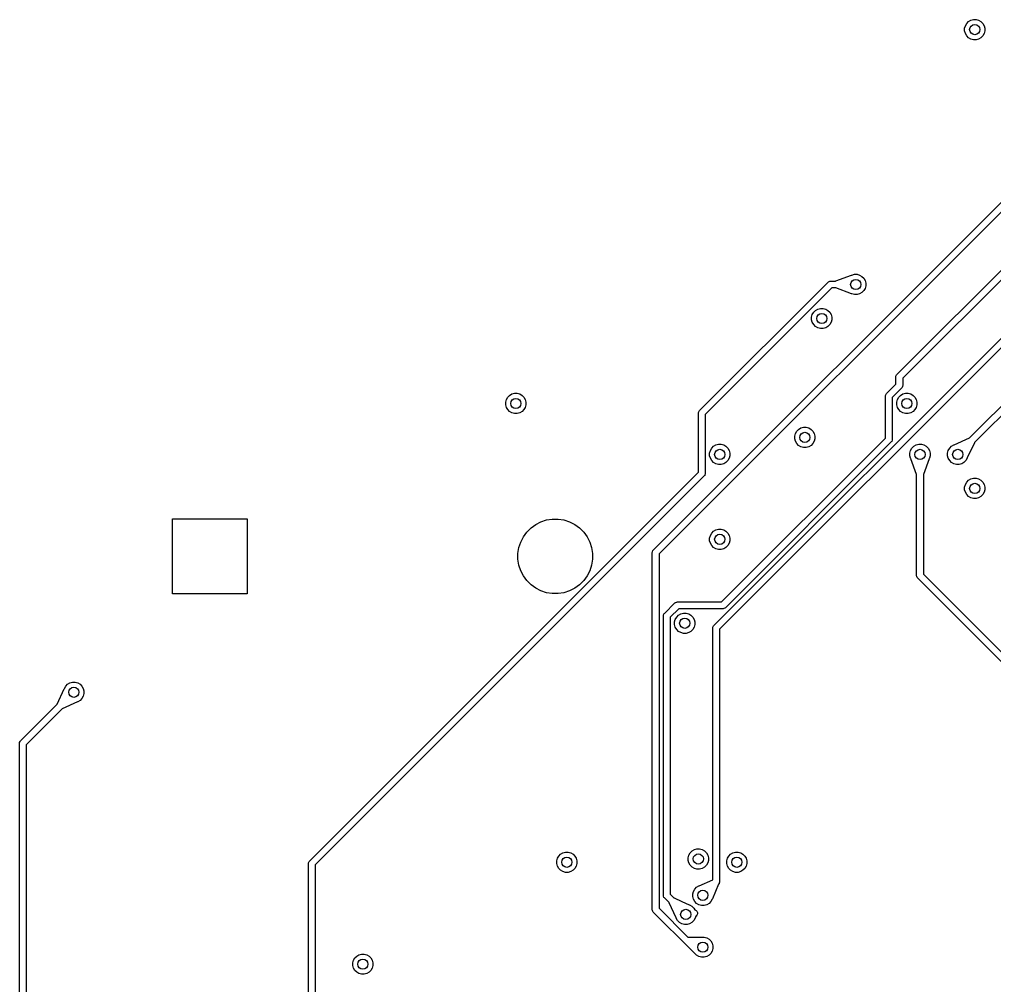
# Model space of a CAD drawing. Header units: inches. Extents: x 2.81 to 6.14, y -3.53 to -1.72.
# Drawn here: x 2.811 to 3.94, y -2.84 to -1.721 of the extents above; entities that cross this region are included whole.
import ezdxf

# ---------------------------------------------------------------- set-up
doc = ezdxf.new("R2010")
doc.units = ezdxf.units.IN
doc.header["$MEASUREMENT"] = 0
doc.layers.add('B.Cu', color=153, linetype='CONTINUOUS', true_color=0x4d7fc4)

msp = doc.modelspace()

# ---------------------------------------------------------------- linework, layer by layer
at = {"layer": 'B.Cu', "linetype": 'CONTINUOUS'}
for p, q in [((3.9064, -1.7278), (3.908, -1.7251)), ((3.908, -1.7251), (3.9101, -1.7229)), ((3.9101, -1.7229), (3.9128, -1.7214)), ((3.9128, -1.7214), (3.9158, -1.7206)), ((3.9158, -1.7206), (3.9189, -1.7206)), ((3.9189, -1.7206), (3.9218, -1.7214)), ((3.9218, -1.7214), (3.9245, -1.7229)), ((3.9245, -1.7229), (3.9267, -1.7251)), ((3.9267, -1.7251), (3.9282, -1.7278)), ((3.9056, -1.7307), (3.9064, -1.7278)), ((3.9056, -1.7338), (3.9056, -1.7307)), ((3.9064, -1.7368), (3.9056, -1.7338)), ((3.908, -1.7395), (3.9064, -1.7368)), ((3.9282, -1.7368), (3.9267, -1.7395)), ((3.9282, -1.7278), (3.929, -1.7307)), ((3.929, -1.7338), (3.9282, -1.7368)), ((3.929, -1.7307), (3.929, -1.7338)), ((3.9101, -1.7417), (3.908, -1.7395)), ((3.9128, -1.7432), (3.9101, -1.7417)), ((3.9158, -1.744), (3.9128, -1.7432)), ((3.9189, -1.744), (3.9158, -1.744)), ((3.9218, -1.7432), (3.9189, -1.744)), ((3.9245, -1.7417), (3.9218, -1.7432)), ((3.9267, -1.7395), (3.9245, -1.7417)), ((3.545, -2.3352), (4.0239, -1.8564)), ((4.0283, -1.8631), (3.5518, -2.3396)), ((3.8272, -2.1318), (3.9933, -1.9657)), ((3.9977, -1.9724), (3.8339, -2.1362)), ((3.6151, -2.4226), (4.0337, -2.004)), ((4.0381, -2.0107), (3.6218, -2.427)), ((3.7563, -2.0235), (3.7746, -2.0168)), ((3.7746, -2.0168), (3.7747, -2.0168)), ((3.7747, -2.0168), (3.775, -2.0166)), ((3.775, -2.0166), (3.778, -2.0158)), ((3.778, -2.0158), (3.7811, -2.0158)), ((3.7811, -2.0158), (3.784, -2.0166)), ((3.784, -2.0166), (3.7867, -2.0182)), ((3.7867, -2.0182), (3.7889, -2.0204)), ((3.7889, -2.0204), (3.7904, -2.023)), ((3.5985, -2.1737), (3.7474, -2.0248)), ((3.7518, -2.0315), (3.6052, -2.1781)), ((3.7474, -2.0248), (3.748, -2.0243)), ((3.748, -2.0243), (3.7481, -2.0243)), ((3.7481, -2.0243), (3.7494, -2.0237)), ((3.7494, -2.0237), (3.7502, -2.0236)), ((3.7502, -2.0236), (3.7561, -2.0236)), ((3.7562, -2.0315), (3.7518, -2.0315)), ((3.7561, -2.0236), (3.7563, -2.0235)), ((3.7561, -2.0236), (3.7561, -2.0236)), ((3.7563, -2.0316), (3.7562, -2.0315)), ((3.7746, -2.0383), (3.7563, -2.0316)), ((3.7904, -2.0321), (3.7889, -2.0347)), ((3.7904, -2.023), (3.7912, -2.026)), ((3.7912, -2.0291), (3.7904, -2.0321)), ((3.7912, -2.026), (3.7912, -2.0291)), ((3.7747, -2.0383), (3.7746, -2.0383)), ((3.775, -2.0385), (3.7747, -2.0383)), ((3.778, -2.0393), (3.775, -2.0385)), ((3.7811, -2.0393), (3.778, -2.0393)), ((3.784, -2.0385), (3.7811, -2.0393)), ((3.7867, -2.0369), (3.784, -2.0385)), ((3.7889, -2.0347), (3.7867, -2.0369)), ((3.7284, -2.0654), (3.7292, -2.0624)), ((3.7284, -2.0685), (3.7284, -2.0654)), ((3.7292, -2.0624), (3.7308, -2.0597)), ((3.7308, -2.0597), (3.733, -2.0576)), ((3.733, -2.0576), (3.7356, -2.056)), ((3.7356, -2.056), (3.7386, -2.0552)), ((3.7386, -2.0552), (3.7417, -2.0552)), ((3.7417, -2.0552), (3.7447, -2.056)), ((3.7447, -2.056), (3.7473, -2.0576)), ((3.7473, -2.0576), (3.7495, -2.0597)), ((3.7495, -2.0597), (3.7511, -2.0624)), ((3.7511, -2.0624), (3.7519, -2.0654)), ((3.7519, -2.0654), (3.7519, -2.0685)), ((3.7292, -2.0714), (3.7284, -2.0685)), ((3.7308, -2.0741), (3.7292, -2.0714)), ((3.733, -2.0763), (3.7308, -2.0741)), ((3.7356, -2.0778), (3.733, -2.0763)), ((3.7473, -2.0763), (3.7447, -2.0778)), ((3.7495, -2.0741), (3.7473, -2.0763)), ((3.7511, -2.0714), (3.7495, -2.0741)), ((3.7519, -2.0685), (3.7511, -2.0714)), ((3.7386, -2.0786), (3.7356, -2.0778)), ((3.7417, -2.0786), (3.7386, -2.0786)), ((3.7447, -2.0778), (3.7417, -2.0786)), ((3.9114, -2.2051), (4.0348, -2.0817)), ((4.0392, -2.0884), (3.917, -2.2107)), ((3.8261, -2.1338), (3.8267, -2.1324)), ((3.8261, -2.1346), (3.8261, -2.1338)), ((3.8267, -2.1324), (3.8272, -2.1318)), ((3.8151, -2.154), (3.8261, -2.143)), ((3.8261, -2.143), (3.8261, -2.1346)), ((3.8338, -2.1454), (3.8337, -2.1458)), ((3.8339, -2.1446), (3.8338, -2.1454)), ((3.8339, -2.1362), (3.8339, -2.1446)), ((3.3765, -2.1582), (3.3786, -2.156)), ((3.3786, -2.156), (3.3813, -2.1544)), ((3.3813, -2.1544), (3.3843, -2.1536)), ((3.3843, -2.1536), (3.3874, -2.1536)), ((3.3874, -2.1536), (3.3903, -2.1544)), ((3.3903, -2.1544), (3.393, -2.156)), ((3.393, -2.156), (3.3952, -2.1582)), ((3.8139, -2.1568), (3.814, -2.156)), ((3.814, -2.156), (3.8146, -2.1546)), ((3.8146, -2.1546), (3.8151, -2.154)), ((3.8328, -2.1474), (3.8218, -2.1584)), ((3.8292, -2.1582), (3.8314, -2.156)), ((3.8314, -2.156), (3.8341, -2.1544)), ((3.8333, -2.1468), (3.8328, -2.1474)), ((3.8337, -2.1458), (3.8333, -2.1468)), ((3.8341, -2.1544), (3.837, -2.1536)), ((3.837, -2.1536), (3.8401, -2.1536)), ((3.8401, -2.1536), (3.8431, -2.1544)), ((3.8431, -2.1544), (3.8458, -2.156)), ((3.8458, -2.156), (3.848, -2.1582)), ((3.3741, -2.1638), (3.3749, -2.1608)), ((3.3741, -2.1669), (3.3741, -2.1638)), ((3.3749, -2.1699), (3.3741, -2.1669)), ((3.3749, -2.1608), (3.3765, -2.1582)), ((3.3952, -2.1582), (3.3967, -2.1608)), ((3.3967, -2.1608), (3.3975, -2.1638)), ((3.3975, -2.1669), (3.3967, -2.1699)), ((3.3975, -2.1638), (3.3975, -2.1669)), ((3.8139, -2.2056), (3.8139, -2.1568)), ((3.8218, -2.1584), (3.8218, -2.2073)), ((3.8269, -2.1638), (3.8277, -2.1608)), ((3.8269, -2.1669), (3.8269, -2.1638)), ((3.8277, -2.1699), (3.8269, -2.1669)), ((3.8277, -2.1608), (3.8292, -2.1582)), ((3.848, -2.1582), (3.8495, -2.1608)), ((3.8495, -2.1608), (3.8503, -2.1638)), ((3.8503, -2.1669), (3.8495, -2.1699)), ((3.8503, -2.1638), (3.8503, -2.1669)), ((3.3765, -2.1725), (3.3749, -2.1699)), ((3.3786, -2.1747), (3.3765, -2.1725)), ((3.3813, -2.1763), (3.3786, -2.1747)), ((3.3843, -2.1771), (3.3813, -2.1763)), ((3.3874, -2.1771), (3.3843, -2.1771)), ((3.3903, -2.1763), (3.3874, -2.1771)), ((3.393, -2.1747), (3.3903, -2.1763)), ((3.3952, -2.1725), (3.393, -2.1747)), ((3.3967, -2.1699), (3.3952, -2.1725)), ((3.5974, -2.1757), (3.598, -2.1743)), ((3.5974, -2.1764), (3.5974, -2.1757)), ((3.5974, -2.245), (3.5974, -2.1764)), ((3.598, -2.1743), (3.5985, -2.1737)), ((3.6052, -2.1781), (3.6052, -2.2466)), ((3.8292, -2.1725), (3.8277, -2.1699)), ((3.8314, -2.1747), (3.8292, -2.1725)), ((3.8341, -2.1763), (3.8314, -2.1747)), ((3.837, -2.1771), (3.8341, -2.1763)), ((3.8401, -2.1771), (3.837, -2.1771)), ((3.8431, -2.1763), (3.8401, -2.1771)), ((3.8458, -2.1747), (3.8431, -2.1763)), ((3.848, -2.1725), (3.8458, -2.1747)), ((3.8495, -2.1699), (3.848, -2.1725)), ((3.7088, -2.2032), (3.7096, -2.2002)), ((3.7096, -2.2002), (3.7111, -2.1975)), ((3.7111, -2.1975), (3.7133, -2.1954)), ((3.7133, -2.1954), (3.716, -2.1938)), ((3.716, -2.1938), (3.7189, -2.193)), ((3.7189, -2.193), (3.722, -2.193)), ((3.722, -2.193), (3.725, -2.1938)), ((3.725, -2.1938), (3.7277, -2.1954)), ((3.7277, -2.1954), (3.7298, -2.1975)), ((3.7298, -2.1975), (3.7314, -2.2002)), ((3.7314, -2.2002), (3.7322, -2.2032)), ((3.6175, -2.2135), (3.6205, -2.2127)), ((3.6205, -2.2127), (3.6236, -2.2127)), ((3.6236, -2.2127), (3.6266, -2.2135)), ((3.6242, -2.3953), (3.8139, -2.2056)), ((3.8206, -2.21), (3.6286, -2.4021)), ((3.7088, -2.2063), (3.7088, -2.2032)), ((3.7096, -2.2092), (3.7088, -2.2063)), ((3.7111, -2.2119), (3.7096, -2.2092)), ((3.7133, -2.2141), (3.7111, -2.2119)), ((3.7298, -2.2119), (3.7277, -2.2141)), ((3.7314, -2.2092), (3.7298, -2.2119)), ((3.7322, -2.2063), (3.7314, -2.2092)), ((3.7322, -2.2032), (3.7322, -2.2063)), ((3.8211, -2.2095), (3.8206, -2.21)), ((3.8217, -2.208), (3.8211, -2.2095)), ((3.8218, -2.2073), (3.8217, -2.208)), ((3.8494, -2.2135), (3.8524, -2.2127)), ((3.8524, -2.2127), (3.8555, -2.2127)), ((3.8555, -2.2127), (3.8585, -2.2135)), ((3.8935, -2.2133), (3.9112, -2.2051)), ((3.9169, -2.2109), (3.9087, -2.2285)), ((3.9112, -2.2051), (3.9114, -2.2051)), ((3.917, -2.2107), (3.9169, -2.2109)), ((3.917, -2.2107), (3.917, -2.2107)), ((3.6103, -2.2229), (3.6111, -2.2199)), ((3.6103, -2.226), (3.6103, -2.2229)), ((3.6111, -2.2199), (3.6127, -2.2172)), ((3.6127, -2.2172), (3.6149, -2.215)), ((3.6149, -2.215), (3.6175, -2.2135)), ((3.6266, -2.2135), (3.6292, -2.215)), ((3.6292, -2.215), (3.6314, -2.2172)), ((3.6314, -2.2172), (3.633, -2.2199)), ((3.633, -2.2199), (3.6338, -2.2229)), ((3.6338, -2.2229), (3.6338, -2.226)), ((3.716, -2.2156), (3.7133, -2.2141)), ((3.7189, -2.2164), (3.716, -2.2156)), ((3.722, -2.2164), (3.7189, -2.2164)), ((3.725, -2.2156), (3.722, -2.2164)), ((3.7277, -2.2141), (3.725, -2.2156)), ((3.8422, -2.2229), (3.843, -2.2199)), ((3.8422, -2.226), (3.8422, -2.2229)), ((3.843, -2.2199), (3.8446, -2.2172)), ((3.8446, -2.2172), (3.8467, -2.215)), ((3.8467, -2.215), (3.8494, -2.2135)), ((3.8585, -2.2135), (3.8611, -2.215)), ((3.8611, -2.215), (3.8633, -2.2172)), ((3.8633, -2.2172), (3.8648, -2.2199)), ((3.8648, -2.2199), (3.8656, -2.2229)), ((3.8656, -2.2229), (3.8656, -2.226)), ((3.8859, -2.2229), (3.8867, -2.2199)), ((3.8859, -2.226), (3.8859, -2.2229)), ((3.8867, -2.2199), (3.8883, -2.2172)), ((3.8883, -2.2172), (3.8904, -2.215)), ((3.8904, -2.215), (3.8931, -2.2135)), ((3.8931, -2.2135), (3.8934, -2.2134)), ((3.8934, -2.2134), (3.8935, -2.2133)), ((3.6111, -2.2289), (3.6103, -2.226)), ((3.6127, -2.2316), (3.6111, -2.2289)), ((3.6149, -2.2338), (3.6127, -2.2316)), ((3.6175, -2.2353), (3.6149, -2.2338)), ((3.6205, -2.2361), (3.6175, -2.2353)), ((3.6266, -2.2353), (3.6236, -2.2361)), ((3.6292, -2.2338), (3.6266, -2.2353)), ((3.6314, -2.2316), (3.6292, -2.2338)), ((3.633, -2.2289), (3.6314, -2.2316)), ((3.6338, -2.226), (3.633, -2.2289)), ((3.843, -2.2289), (3.8422, -2.226)), ((3.8432, -2.2292), (3.843, -2.2289)), ((3.8432, -2.2294), (3.8432, -2.2292)), ((3.8432, -2.2292), (3.8432, -2.2292)), ((3.8499, -2.2476), (3.8432, -2.2294)), ((3.8647, -2.2294), (3.858, -2.2475)), ((3.8648, -2.2289), (3.8647, -2.2292)), ((3.8647, -2.2292), (3.8647, -2.2293)), ((3.8647, -2.2293), (3.8647, -2.2294)), ((3.8656, -2.226), (3.8648, -2.2289)), ((3.8867, -2.2289), (3.8859, -2.226)), ((3.8883, -2.2316), (3.8867, -2.2289)), ((3.8904, -2.2338), (3.8883, -2.2316)), ((3.8931, -2.2353), (3.8904, -2.2338)), ((3.8961, -2.2361), (3.8931, -2.2353)), ((3.9022, -2.2353), (3.8992, -2.2361)), ((3.9048, -2.2338), (3.9022, -2.2353)), ((3.907, -2.2316), (3.9048, -2.2338)), ((3.9085, -2.2289), (3.907, -2.2316)), ((3.9086, -2.2286), (3.9085, -2.2289)), ((3.9087, -2.2285), (3.9086, -2.2286)), ((3.1468, -2.6955), (3.5974, -2.245)), ((3.6052, -2.2466), (3.6052, -2.2474)), ((3.6236, -2.2361), (3.6205, -2.2361)), ((3.8992, -2.2361), (3.8961, -2.2361)), ((3.6041, -2.2494), (3.1535, -2.6999)), ((3.6046, -2.2488), (3.6041, -2.2494)), ((3.6048, -2.2482), (3.6046, -2.2488)), ((3.6052, -2.2474), (3.6048, -2.2482)), ((3.8499, -2.2477), (3.8499, -2.2476)), ((3.8499, -2.2476), (3.8499, -2.2476)), ((3.8499, -2.2476), (3.8499, -2.2476)), ((3.8499, -2.2476), (3.8499, -2.2476)), ((3.85, -2.2477), (3.8499, -2.2477)), ((3.8499, -2.2477), (3.8499, -2.2477)), ((3.85, -2.3649), (3.85, -2.2477)), ((3.858, -2.2475), (3.8579, -2.2477)), ((3.8579, -2.2477), (3.8579, -2.2477)), ((3.8579, -2.2477), (3.8579, -2.3633)), ((3.9064, -2.2593), (3.908, -2.2566)), ((3.908, -2.2566), (3.9101, -2.2544)), ((3.9101, -2.2544), (3.9128, -2.2529)), ((3.9128, -2.2529), (3.9158, -2.2521)), ((3.9158, -2.2521), (3.9189, -2.2521)), ((3.9189, -2.2521), (3.9218, -2.2529)), ((3.9218, -2.2529), (3.9245, -2.2544)), ((3.9245, -2.2544), (3.9267, -2.2566)), ((3.9267, -2.2566), (3.9282, -2.2593)), ((3.9056, -2.2622), (3.9064, -2.2593)), ((3.9056, -2.2653), (3.9056, -2.2622)), ((3.9064, -2.2683), (3.9056, -2.2653)), ((3.908, -2.271), (3.9064, -2.2683)), ((3.9282, -2.2683), (3.9267, -2.271)), ((3.9282, -2.2593), (3.929, -2.2622)), ((3.929, -2.2653), (3.9282, -2.2683)), ((3.929, -2.2622), (3.929, -2.2653)), ((3.9101, -2.2731), (3.908, -2.271)), ((3.9128, -2.2747), (3.9101, -2.2731)), ((3.9158, -2.2755), (3.9128, -2.2747)), ((3.9189, -2.2755), (3.9158, -2.2755)), ((3.9218, -2.2747), (3.9189, -2.2755)), ((3.9245, -2.2731), (3.9218, -2.2747)), ((3.9267, -2.271), (3.9245, -2.2731)), ((2.9882, -2.3858), (2.9882, -2.2992)), ((2.9882, -2.2992), (3.0748, -2.2992)), ((3.0748, -2.2992), (3.0748, -2.3858)), ((3.4089, -2.3056), (3.4149, -2.3025)), ((3.4149, -2.3025), (3.4214, -2.3004)), ((3.4214, -2.3004), (3.4281, -2.2993)), ((3.4281, -2.2993), (3.4349, -2.2993)), ((3.4349, -2.2993), (3.4416, -2.3004)), ((3.4416, -2.3004), (3.4481, -2.3025)), ((3.4481, -2.3025), (3.4541, -2.3056)), ((3.3946, -2.3199), (3.3986, -2.3144)), ((3.3986, -2.3144), (3.4034, -2.3096)), ((3.4034, -2.3096), (3.4089, -2.3056)), ((3.4541, -2.3056), (3.4596, -2.3096)), ((3.4596, -2.3096), (3.4644, -2.3144)), ((3.4644, -2.3144), (3.4684, -2.3199)), ((3.6127, -2.3156), (3.6149, -2.3135)), ((3.6149, -2.3135), (3.6175, -2.3119)), ((3.6175, -2.3119), (3.6205, -2.3111)), ((3.6205, -2.3111), (3.6236, -2.3111)), ((3.6236, -2.3111), (3.6266, -2.3119)), ((3.6266, -2.3119), (3.6292, -2.3135)), ((3.6292, -2.3135), (3.6314, -2.3156)), ((3.3894, -2.3324), (3.3915, -2.3259)), ((3.3915, -2.3259), (3.3946, -2.3199)), ((3.4684, -2.3199), (3.4715, -2.3259)), ((3.4715, -2.3259), (3.4736, -2.3324)), ((3.6103, -2.3213), (3.6111, -2.3183)), ((3.6103, -2.3244), (3.6103, -2.3213)), ((3.6111, -2.3274), (3.6103, -2.3244)), ((3.6111, -2.3183), (3.6127, -2.3156)), ((3.6314, -2.3156), (3.633, -2.3183)), ((3.633, -2.3183), (3.6338, -2.3213)), ((3.6338, -2.3244), (3.633, -2.3274)), ((3.6338, -2.3213), (3.6338, -2.3244)), ((3.3883, -2.3391), (3.3894, -2.3324)), ((3.4736, -2.3324), (3.4747, -2.3391)), ((3.5439, -2.338), (3.544, -2.3372)), ((3.544, -2.3372), (3.5445, -2.3358)), ((3.5445, -2.3358), (3.545, -2.3352)), ((3.6127, -2.33), (3.6111, -2.3274)), ((3.6149, -2.3322), (3.6127, -2.33)), ((3.6175, -2.3337), (3.6149, -2.3322)), ((3.6205, -2.3345), (3.6175, -2.3337)), ((3.6236, -2.3345), (3.6205, -2.3345)), ((3.6266, -2.3337), (3.6236, -2.3345)), ((3.6292, -2.3322), (3.6266, -2.3337)), ((3.6314, -2.33), (3.6292, -2.3322)), ((3.633, -2.3274), (3.6314, -2.33)), ((3.3883, -2.3459), (3.3883, -2.3391)), ((3.3894, -2.3526), (3.3883, -2.3459)), ((3.4747, -2.3459), (3.4736, -2.3526)), ((3.4747, -2.3391), (3.4747, -2.3459)), ((3.5439, -2.7519), (3.5439, -2.338)), ((3.5518, -2.3396), (3.5518, -2.7502)), ((3.3915, -2.3591), (3.3894, -2.3526)), ((3.3946, -2.3651), (3.3915, -2.3591)), ((3.4715, -2.3591), (3.4684, -2.3651)), ((3.4736, -2.3526), (3.4715, -2.3591)), ((3.3986, -2.3706), (3.3946, -2.3651)), ((3.4034, -2.3755), (3.3986, -2.3706)), ((3.4644, -2.3706), (3.4596, -2.3755)), ((3.4684, -2.3651), (3.4644, -2.3706)), ((3.8501, -2.3657), (3.85, -2.3649)), ((3.8507, -2.3671), (3.8501, -2.3657)), ((3.8512, -2.3677), (3.8507, -2.3671)), ((4.7138, -3.2304), (3.8512, -2.3677)), ((3.8579, -2.3633), (4.7182, -3.2237)), ((3.4089, -2.3794), (3.4034, -2.3755)), ((3.4149, -2.3825), (3.4089, -2.3794)), ((3.4541, -2.3794), (3.4481, -2.3825)), ((3.4596, -2.3755), (3.4541, -2.3794)), ((3.0748, -2.3858), (2.9882, -2.3858)), ((3.4214, -2.3846), (3.4149, -2.3825)), ((3.4281, -2.3857), (3.4214, -2.3846)), ((3.4349, -2.3857), (3.4281, -2.3857)), ((3.4416, -2.3846), (3.4349, -2.3857)), ((3.4481, -2.3825), (3.4416, -2.3846)), ((3.5579, -2.4086), (3.5701, -2.3965)), ((3.5745, -2.4032), (3.5646, -2.4131)), ((3.5701, -2.3965), (3.5707, -2.396)), ((3.5707, -2.396), (3.5711, -2.3958)), ((3.5711, -2.3958), (3.5721, -2.3954)), ((3.5721, -2.3954), (3.5728, -2.3953)), ((3.5728, -2.3953), (3.6242, -2.3953)), ((3.6258, -2.4032), (3.5745, -2.4032)), ((3.6266, -2.4031), (3.6258, -2.4032)), ((3.628, -2.4025), (3.6266, -2.4031)), ((3.6286, -2.4021), (3.628, -2.4025)), ((3.5568, -2.4107), (3.5574, -2.4092)), ((3.5568, -2.4114), (3.5568, -2.4107)), ((3.5568, -2.7354), (3.5568, -2.4114)), ((3.5574, -2.4092), (3.5579, -2.4086)), ((3.5646, -2.4131), (3.5646, -2.7338)), ((3.5697, -2.4185), (3.5705, -2.4155)), ((3.5705, -2.4155), (3.5721, -2.4128)), ((3.5721, -2.4128), (3.5742, -2.4106)), ((3.5742, -2.4106), (3.5769, -2.4091)), ((3.5769, -2.4091), (3.5799, -2.4083)), ((3.5799, -2.4083), (3.583, -2.4083)), ((3.583, -2.4083), (3.586, -2.4091)), ((3.586, -2.4091), (3.5886, -2.4106)), ((3.5886, -2.4106), (3.5908, -2.4128)), ((3.5908, -2.4128), (3.5923, -2.4155)), ((3.5923, -2.4155), (3.5931, -2.4185)), ((3.5697, -2.4216), (3.5697, -2.4185)), ((3.5705, -2.4245), (3.5697, -2.4216)), ((3.5721, -2.4272), (3.5705, -2.4245)), ((3.5742, -2.4294), (3.5721, -2.4272)), ((3.5908, -2.4272), (3.5886, -2.4294)), ((3.5923, -2.4245), (3.5908, -2.4272)), ((3.5931, -2.4216), (3.5923, -2.4245)), ((3.5931, -2.4185), (3.5931, -2.4216)), ((3.614, -2.4246), (3.6146, -2.4232)), ((3.614, -2.4254), (3.614, -2.4246)), ((3.614, -2.7173), (3.614, -2.4254)), ((3.6146, -2.4232), (3.6151, -2.4226)), ((3.6218, -2.427), (3.6218, -2.7196)), ((3.5769, -2.4309), (3.5742, -2.4294)), ((3.5799, -2.4317), (3.5769, -2.4309)), ((3.583, -2.4317), (3.5799, -2.4317)), ((3.586, -2.4309), (3.583, -2.4317)), ((3.5886, -2.4294), (3.586, -2.4309)), ((2.8631, -2.4955), (2.8646, -2.4928)), ((2.8646, -2.4928), (2.8668, -2.4906)), ((2.8668, -2.4906), (2.8695, -2.4891)), ((2.8695, -2.4891), (2.8725, -2.4883)), ((2.8725, -2.4883), (2.8756, -2.4883)), ((2.8756, -2.4883), (2.8785, -2.4891)), ((2.8785, -2.4891), (2.8812, -2.4906)), ((2.8812, -2.4906), (2.8834, -2.4928)), ((2.8834, -2.4928), (2.8849, -2.4955)), ((2.8547, -2.5136), (2.8629, -2.4959)), ((2.8629, -2.4959), (2.863, -2.4958)), ((2.863, -2.4958), (2.8631, -2.4955)), ((2.8849, -2.5045), (2.8834, -2.5072)), ((2.8849, -2.4955), (2.8857, -2.4985)), ((2.8857, -2.5015), (2.8849, -2.5045)), ((2.8857, -2.4985), (2.8857, -2.5015)), ((2.8122, -2.5563), (2.8547, -2.5138)), ((2.8547, -2.5137), (2.8547, -2.5136)), ((2.8547, -2.5138), (2.8547, -2.5137)), ((2.8781, -2.5111), (2.8605, -2.5193)), ((2.8782, -2.511), (2.8781, -2.5111)), ((2.8785, -2.5109), (2.8782, -2.511)), ((2.8812, -2.5094), (2.8785, -2.5109)), ((2.8834, -2.5072), (2.8812, -2.5094)), ((2.8603, -2.5193), (2.8189, -2.5607)), ((2.8605, -2.5193), (2.8603, -2.5193)), ((2.811, -2.5591), (2.8111, -2.5583)), ((2.811, -3.1496), (2.811, -2.5591)), ((2.8111, -2.5583), (2.8117, -2.5569)), ((2.8117, -2.5569), (2.8122, -2.5563)), ((2.8189, -2.5607), (2.8189, -3.148)), ((3.4377, -2.6875), (3.4404, -2.6859)), ((3.4404, -2.6859), (3.4433, -2.6851)), ((3.4433, -2.6851), (3.4464, -2.6851)), ((3.4464, -2.6851), (3.4494, -2.6859)), ((3.4494, -2.6859), (3.4521, -2.6875)), ((3.5862, -2.6886), (3.5878, -2.6859)), ((3.5878, -2.6859), (3.59, -2.6838)), ((3.59, -2.6838), (3.5926, -2.6822)), ((3.5926, -2.6822), (3.5956, -2.6814)), ((3.5956, -2.6814), (3.5987, -2.6814)), ((3.5987, -2.6814), (3.6017, -2.6822)), ((3.6017, -2.6822), (3.6043, -2.6838)), ((3.6043, -2.6838), (3.6065, -2.6859)), ((3.6065, -2.6859), (3.6081, -2.6886)), ((3.6345, -2.6875), (3.6372, -2.6859)), ((3.6372, -2.6859), (3.6402, -2.6851)), ((3.6402, -2.6851), (3.6433, -2.6851)), ((3.6433, -2.6851), (3.6463, -2.6859)), ((3.6463, -2.6859), (3.6489, -2.6875)), ((3.1457, -2.6975), (3.1463, -2.6961)), ((3.1457, -2.6983), (3.1457, -2.6975)), ((3.1457, -2.8543), (3.1457, -2.6983)), ((3.1463, -2.6961), (3.1468, -2.6955)), ((3.4332, -2.6953), (3.434, -2.6923)), ((3.4332, -2.6984), (3.4332, -2.6953)), ((3.434, -2.7014), (3.4332, -2.6984)), ((3.434, -2.6923), (3.4355, -2.6897)), ((3.4355, -2.6897), (3.4377, -2.6875)), ((3.4521, -2.6875), (3.4543, -2.6897)), ((3.4543, -2.6897), (3.4558, -2.6923)), ((3.4558, -2.6923), (3.4566, -2.6953)), ((3.4566, -2.6984), (3.4558, -2.7014)), ((3.4566, -2.6953), (3.4566, -2.6984)), ((3.5854, -2.6916), (3.5862, -2.6886)), ((3.5854, -2.6947), (3.5854, -2.6916)), ((3.5862, -2.6976), (3.5854, -2.6947)), ((3.5878, -2.7003), (3.5862, -2.6976)), ((3.6081, -2.6976), (3.6065, -2.7003)), ((3.6081, -2.6886), (3.6089, -2.6916)), ((3.6089, -2.6947), (3.6081, -2.6976)), ((3.6089, -2.6916), (3.6089, -2.6947)), ((3.63, -2.6953), (3.6308, -2.6923)), ((3.63, -2.6984), (3.63, -2.6953)), ((3.6308, -2.7014), (3.63, -2.6984)), ((3.6308, -2.6923), (3.6324, -2.6897)), ((3.6324, -2.6897), (3.6345, -2.6875)), ((3.6489, -2.6875), (3.6511, -2.6897)), ((3.6511, -2.6897), (3.6526, -2.6923)), ((3.6526, -2.6923), (3.6534, -2.6953)), ((3.6534, -2.6984), (3.6526, -2.7014)), ((3.6534, -2.6953), (3.6534, -2.6984)), ((3.1535, -2.6999), (3.1535, -2.8527)), ((3.4355, -2.704), (3.434, -2.7014)), ((3.4377, -2.7062), (3.4355, -2.704)), ((3.4404, -2.7078), (3.4377, -2.7062)), ((3.4433, -2.7086), (3.4404, -2.7078)), ((3.4464, -2.7086), (3.4433, -2.7086)), ((3.4494, -2.7078), (3.4464, -2.7086)), ((3.4521, -2.7062), (3.4494, -2.7078)), ((3.4543, -2.704), (3.4521, -2.7062)), ((3.4558, -2.7014), (3.4543, -2.704)), ((3.59, -2.7025), (3.5878, -2.7003)), ((3.5926, -2.704), (3.59, -2.7025)), ((3.5956, -2.7048), (3.5926, -2.704)), ((3.5987, -2.7048), (3.5956, -2.7048)), ((3.6017, -2.704), (3.5987, -2.7048)), ((3.6043, -2.7025), (3.6017, -2.704)), ((3.6065, -2.7003), (3.6043, -2.7025)), ((3.6324, -2.704), (3.6308, -2.7014)), ((3.6345, -2.7062), (3.6324, -2.704)), ((3.6372, -2.7078), (3.6345, -2.7062)), ((3.6402, -2.7086), (3.6372, -2.7078)), ((3.6433, -2.7086), (3.6402, -2.7086)), ((3.6463, -2.7078), (3.6433, -2.7086)), ((3.6489, -2.7062), (3.6463, -2.7078)), ((3.6511, -2.704), (3.6489, -2.7062)), ((3.6526, -2.7014), (3.6511, -2.704)), ((3.5983, -2.7241), (3.614, -2.7173)), ((3.6215, -2.7209), (3.6212, -2.7218)), ((3.6218, -2.7204), (3.6215, -2.7209)), ((3.6218, -2.7196), (3.6218, -2.7204)), ((3.5907, -2.7336), (3.5915, -2.7306)), ((3.5915, -2.7306), (3.593, -2.728)), ((3.593, -2.728), (3.5952, -2.7258)), ((3.5952, -2.7258), (3.5978, -2.7242)), ((3.5978, -2.7242), (3.5982, -2.7242)), ((3.5982, -2.7242), (3.5983, -2.7241)), ((3.6207, -2.7224), (3.6135, -2.7393)), ((3.6212, -2.7218), (3.6207, -2.7224)), ((3.6207, -2.7224), (3.6207, -2.7224)), ((3.6207, -2.7224), (3.6207, -2.7224)), ((3.5568, -2.7362), (3.5568, -2.7354)), ((3.5574, -2.7376), (3.5568, -2.7362)), ((3.5579, -2.7382), (3.5574, -2.7376)), ((3.5633, -2.7436), (3.5579, -2.7382)), ((3.5633, -2.7437), (3.5633, -2.7436)), ((3.5634, -2.7438), (3.5633, -2.7437)), ((3.5715, -2.7614), (3.5634, -2.7438)), ((3.5646, -2.7338), (3.5689, -2.738)), ((3.5689, -2.738), (3.569, -2.738)), ((3.569, -2.738), (3.569, -2.738)), ((3.569, -2.738), (3.5691, -2.7381)), ((3.5691, -2.7381), (3.5782, -2.7423)), ((3.5782, -2.7423), (3.5866, -2.7462)), ((3.5907, -2.7367), (3.5907, -2.7336)), ((3.5915, -2.7397), (3.5907, -2.7367)), ((3.593, -2.7423), (3.5915, -2.7397)), ((3.5952, -2.7445), (3.593, -2.7423)), ((3.6117, -2.7423), (3.6096, -2.7445)), ((3.6133, -2.7397), (3.6117, -2.7423)), ((3.6134, -2.7394), (3.6133, -2.7397)), ((3.6135, -2.7393), (3.6134, -2.7394)), ((3.544, -2.7526), (3.5439, -2.7519)), ((3.5445, -2.7541), (3.544, -2.7526)), ((3.545, -2.7546), (3.5445, -2.7541)), ((3.5884, -2.7981), (3.545, -2.7546)), ((3.5518, -2.7502), (3.5851, -2.7836)), ((3.5866, -2.7462), (3.5868, -2.7463)), ((3.5868, -2.7463), (3.5868, -2.7463)), ((3.5868, -2.7463), (3.5871, -2.7464)), ((3.5871, -2.7464), (3.5898, -2.7479)), ((3.5898, -2.7479), (3.592, -2.7501)), ((3.592, -2.7501), (3.5931, -2.752)), ((3.5931, -2.752), (3.5931, -2.752)), ((3.5931, -2.752), (3.5945, -2.7526)), ((3.5945, -2.7526), (3.5956, -2.7537)), ((3.5978, -2.7461), (3.5952, -2.7445)), ((3.5956, -2.7537), (3.5962, -2.7551)), ((3.6008, -2.7469), (3.5978, -2.7461)), ((3.6039, -2.7469), (3.6008, -2.7469)), ((3.6069, -2.7461), (3.6039, -2.7469)), ((3.6096, -2.7445), (3.6069, -2.7461)), ((3.5716, -2.7615), (3.5715, -2.7614)), ((3.5717, -2.7618), (3.5716, -2.7615)), ((3.5716, -2.7615), (3.5716, -2.7615)), ((3.5732, -2.7645), (3.5717, -2.7618)), ((3.5754, -2.7667), (3.5732, -2.7645)), ((3.592, -2.7645), (3.5898, -2.7667)), ((3.5935, -2.7618), (3.592, -2.7645)), ((3.5942, -2.7593), (3.5935, -2.7618)), ((3.5945, -2.7592), (3.5942, -2.7593)), ((3.5956, -2.7581), (3.5945, -2.7592)), ((3.5962, -2.7567), (3.5956, -2.7581)), ((3.5962, -2.7551), (3.5962, -2.7567)), ((3.5781, -2.7682), (3.5754, -2.7667)), ((3.5811, -2.769), (3.5781, -2.7682)), ((3.5841, -2.769), (3.5811, -2.769)), ((3.5871, -2.7682), (3.5841, -2.769)), ((3.5898, -2.7667), (3.5871, -2.7682)), ((3.5851, -2.7836), (3.5853, -2.7836)), ((3.5853, -2.7836), (3.6003, -2.7836)), ((3.6003, -2.7836), (3.6005, -2.7836)), ((3.6005, -2.7836), (3.6008, -2.7836)), ((3.6008, -2.7836), (3.6039, -2.7836)), ((3.6039, -2.7836), (3.6069, -2.7844)), ((3.6069, -2.7844), (3.6096, -2.7859)), ((3.6096, -2.7859), (3.6117, -2.7881)), ((3.6117, -2.7881), (3.6133, -2.7908)), ((3.5889, -2.7985), (3.5884, -2.7981)), ((3.595, -2.8044), (3.5889, -2.7985)), ((3.6133, -2.7998), (3.6117, -2.8025)), ((3.6133, -2.7908), (3.6141, -2.7937)), ((3.6141, -2.7968), (3.6133, -2.7998)), ((3.6141, -2.7937), (3.6141, -2.7968)), ((3.197, -2.8134), (3.1977, -2.8104)), ((3.1977, -2.8104), (3.1993, -2.8078)), ((3.1993, -2.8078), (3.2015, -2.8056)), ((3.2015, -2.8056), (3.2041, -2.804)), ((3.2041, -2.804), (3.2071, -2.8033)), ((3.2071, -2.8033), (3.2102, -2.8033)), ((3.2102, -2.8033), (3.2132, -2.804)), ((3.2132, -2.804), (3.2159, -2.8056)), ((3.2159, -2.8056), (3.218, -2.8078)), ((3.218, -2.8078), (3.2196, -2.8104)), ((3.2196, -2.8104), (3.2204, -2.8134)), ((3.5952, -2.8046), (3.595, -2.8044)), ((3.595, -2.8044), (3.595, -2.8044)), ((3.5978, -2.8062), (3.5952, -2.8046)), ((3.6008, -2.807), (3.5978, -2.8062)), ((3.6039, -2.807), (3.6008, -2.807)), ((3.6069, -2.8062), (3.6039, -2.807)), ((3.6096, -2.8046), (3.6069, -2.8062)), ((3.6117, -2.8025), (3.6096, -2.8046)), ((3.197, -2.8165), (3.197, -2.8134)), ((3.1977, -2.8195), (3.197, -2.8165)), ((3.1993, -2.8222), (3.1977, -2.8195)), ((3.2015, -2.8243), (3.1993, -2.8222)), ((3.218, -2.8222), (3.2159, -2.8243)), ((3.2196, -2.8195), (3.218, -2.8222)), ((3.2204, -2.8165), (3.2196, -2.8195)), ((3.2204, -2.8134), (3.2204, -2.8165)), ((3.2041, -2.8259), (3.2015, -2.8243)), ((3.2071, -2.8267), (3.2041, -2.8259)), ((3.2102, -2.8267), (3.2071, -2.8267)), ((3.2132, -2.8259), (3.2102, -2.8267)), ((3.2159, -2.8243), (3.2132, -2.8259))]:
    msp.add_line(p, q, dxfattribs=at)
at = {"layer": 'B.Cu'}
for centre in [(3.9173, -1.7323), (3.7795, -2.0276), (3.7402, -2.0669), (3.3858, -2.1654), (3.8386, -2.1654), (3.7205, -2.2047), (3.622, -2.2244), (3.8539, -2.2244), (3.8976, -2.2244), (3.9173, -2.2638), (3.622, -2.3228), (3.5814, -2.42), (2.874, -2.5), (3.5972, -2.6931), (3.4449, -2.6969), (3.6417, -2.6969), (3.6024, -2.7352), (3.5826, -2.7573), (3.6024, -2.7953), (3.2087, -2.815)]:
    msp.add_circle(centre, 0.00591, dxfattribs=at)

doc.saveas('drawing.dxf')
